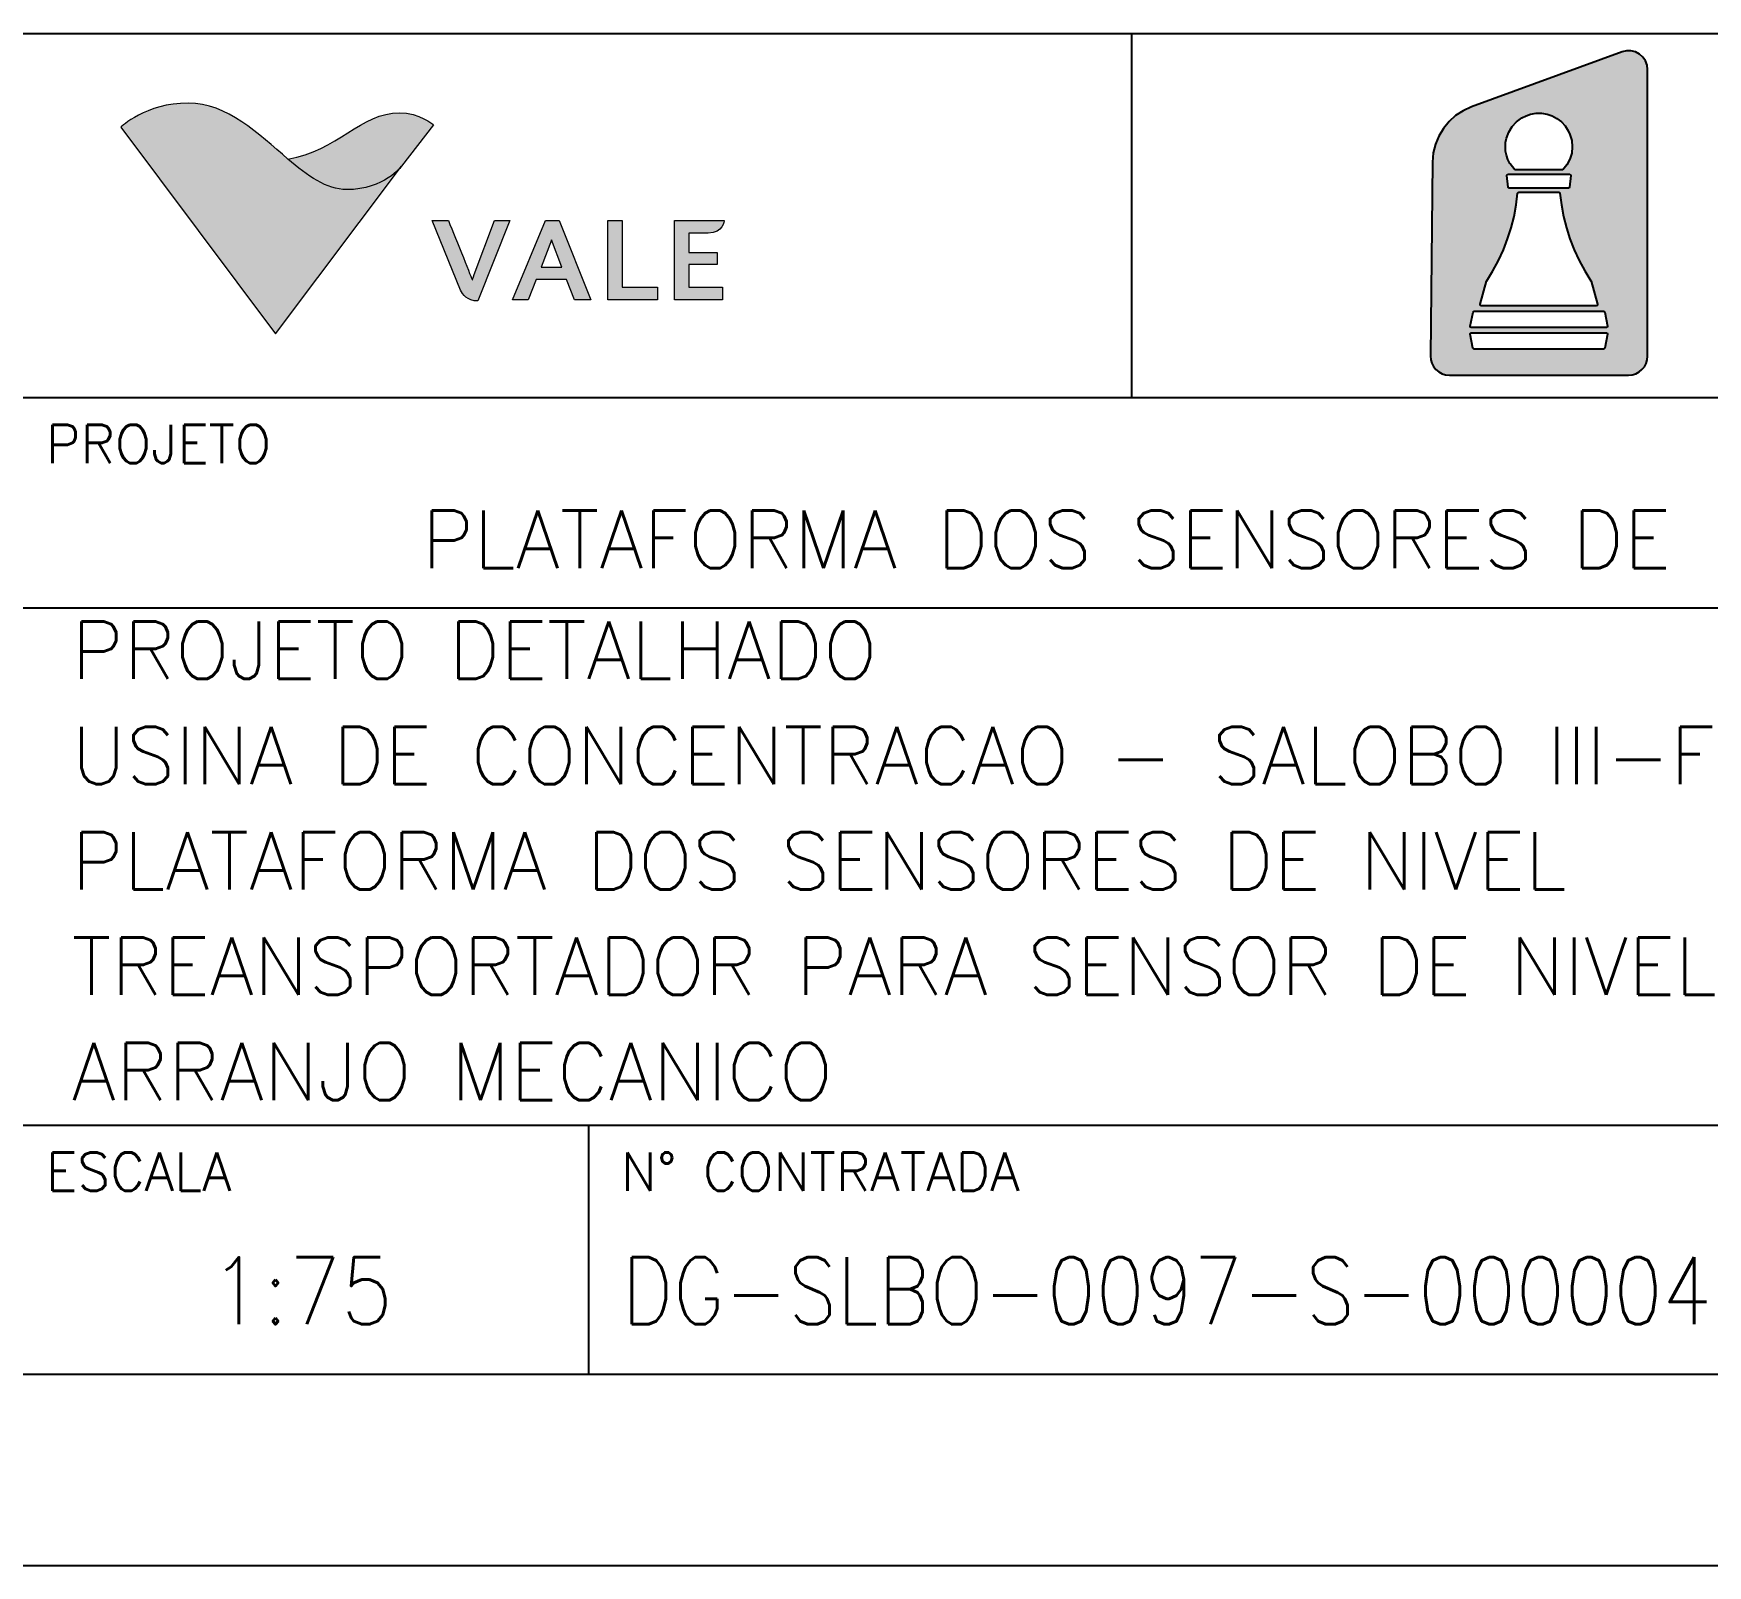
# Model space of a CAD drawing. Header units: metres. Extents: x 0 to 63075, y 0 to 44550.
# Drawn here: x 49275 to 55829, y 0 to 6000 of the extents above; entities that cross this region are included whole.
import ezdxf
from ezdxf.enums import TextEntityAlignment as Align

# ---------------------------------------------------------------- set-up
doc = ezdxf.new("R2010")
doc.units = ezdxf.units.M
doc.header["$LTSCALE"] = 75
for name, color, linetype in [('FORMATO', 7, 'Continuous'), ('FRL4', 4, 'Continuous'), ('FRL5', 5, 'Continuous'), ('FRL6', 6, 'Continuous'), ('FRL7', 7, 'Continuous'), ('FRR120', 5, 'Continuous'), ('FRR140', 5, 'Continuous'), ('FRR175', 1, 'Continuous'), ('FRR80', 3, 'Continuous')]:
    doc.layers.add(name, color=color, linetype=linetype)
doc.styles.add('R120', font='simplex.shx', dxfattribs={"height": 3})
doc.styles.add('R140', font='simplex.shx', dxfattribs={"height": 3.5})
doc.styles.add('R80', font='simplex.shx', dxfattribs={"height": 2})

# ---------------------------------------------------------------- blocks, each defined once
blk = doc.blocks.new('LOGO_PROJETA')
at = {"true_color": 0xe41f2a}
h = blk.add_hatch(color=242, dxfattribs=at)
h.dxf.hatch_style = 1
h.paths.add_polyline_path([(70.87, 101.34), (70.69, 102.82), (70.17, 104.2), (69.33, 105.42), (68.22, 106.42), (66.9, 107.13), (65.46, 107.49), (63.99, 107.5), (62.53, 107.16), (13.41, 89.15), (10.7, 87.91), (8.25, 86.3), (6.1, 84.36), (4.26, 82.13), (2.78, 79.66), (1.67, 76.98), (0.97, 74.13), (0.71, 71.16), (0, 7.88), (0.11, 6.65), (0.45, 5.49), (1.02, 4.41), (1.79, 3.45), (2.74, 2.67), (3.81, 2.09), (4.97, 1.74), (6.2, 1.61), (64.67, 1.61), (65.88, 1.73), (67.04, 2.08), (68.11, 2.65), (69.05, 3.43), (69.83, 4.37), (70.4, 5.44), (70.75, 6.6), (70.87, 7.81)])
h.paths.add_polyline_path([(45.56, 80.19), (46.12, 78.22), (46.32, 76.18), (46.11, 74.08), (45.51, 72.08), (44.55, 70.23), (43.23, 68.58), (27.56, 68.58), (25.99, 70.62), (25.94, 70.73), (25.94, 70.73), (25.94, 70.73), (25.3, 72.02), (24.84, 73.38), (24.57, 74.75), (24.48, 76.14), (24.56, 77.54), (24.82, 78.91), (24.82, 78.91), (25.56, 80.93), (26.68, 82.76), (28.12, 84.33), (29.87, 85.59), (31.23, 86.27), (32.67, 86.76), (32.67, 86.76), (34.49, 87.07), (36.31, 87.07), (38.07, 86.77), (39.76, 86.2), (41.32, 85.35), (42.74, 84.26), (43.98, 82.94), (44.99, 81.39)], flags=16)
h.paths.add_polyline_path([(45.85, 66.75), (45.38, 62.65), (25.42, 62.65), (24.92, 66.98), (25.33, 67.17), (45.71, 67.17)], flags=16)
h.paths.add_polyline_path([(42.76, 57.18), (43.46, 53.42), (44.39, 49.71), (45.55, 46.08), (46.93, 42.52), (48.53, 39.06), (50.35, 35.69), (52.42, 32.38), (54.63, 24.51), (54.19, 24.29), (16.3, 24.29), (16.22, 24.78), (16.1, 24.53), (16.14, 24.51), (18.34, 32.38), (20.41, 35.69), (22.23, 39.06), (23.83, 42.52), (25.22, 46.08), (26.38, 49.71), (27.31, 53.42), (28.01, 57.18), (28.52, 61.33), (42.25, 61.33)], flags=16)
h.paths.add_polyline_path([(14.29, 22.53), (13.96, 22.41), (12.96, 17.61), (13.04, 17.28), (13.35, 17.14), (57.67, 17.14), (57.84, 17.55), (56.89, 22.22), (56.7, 22.53)], flags=16)
h.paths.add_polyline_path([(13.91, 10.38), (14.1, 10.08), (56.51, 10.08), (56.85, 10.2), (57.82, 15.03), (57.74, 15.32), (57.45, 15.46), (13.12, 15.46), (12.95, 15.06)], flags=16)
at = {"color": 242, "true_color": 0xe41f2a}
for p, q in [((62.53, 107.16), (13.41, 89.15)), ((63.99, 107.5), (62.53, 107.16)), ((62.53, 107.16), (62.53, 107.16)), ((65.46, 107.49), (63.99, 107.5)), ((66.9, 107.13), (65.46, 107.49)), ((68.22, 106.42), (66.9, 107.13)), ((69.33, 105.42), (68.22, 106.42)), ((70.17, 104.2), (69.33, 105.42)), ((70.69, 102.82), (70.17, 104.2)), ((70.87, 101.34), (70.69, 102.82)), ((70.87, 7.81), (70.87, 101.34)), ((10.7, 87.91), (8.25, 86.3)), ((13.41, 89.15), (10.7, 87.91)), ((4.26, 82.13), (2.78, 79.66)), ((6.1, 84.36), (4.26, 82.13)), ((8.25, 86.3), (6.1, 84.36)), ((25.56, 80.93), (26.68, 82.76)), ((26.68, 82.76), (28.12, 84.33)), ((28.12, 84.33), (29.87, 85.59)), ((29.87, 85.59), (31.23, 86.27)), ((31.23, 86.27), (32.67, 86.76)), ((32.67, 86.76), (34.49, 87.07)), ((32.67, 86.76), (32.67, 86.76)), ((34.49, 87.07), (36.31, 87.07)), ((36.31, 87.07), (38.07, 86.77)), ((38.07, 86.77), (39.76, 86.2)), ((39.76, 86.2), (41.32, 85.35)), ((41.32, 85.35), (42.74, 84.26)), ((42.74, 84.26), (43.98, 82.94)), ((43.98, 82.94), (44.99, 81.39)), ((1.67, 76.98), (0.97, 74.13)), ((2.78, 79.66), (1.67, 76.98)), ((24.48, 76.14), (24.56, 77.54)), ((24.56, 77.54), (24.82, 78.91)), ((24.82, 78.91), (25.56, 80.93)), ((24.82, 78.91), (24.82, 78.91)), ((44.99, 81.39), (45.56, 80.19)), ((45.56, 80.19), (46.12, 78.22)), ((46.12, 78.22), (46.32, 76.18)), ((0.71, 71.16), (0, 7.88)), ((0.97, 74.13), (0.71, 71.16)), ((24.57, 74.75), (24.48, 76.14)), ((24.84, 73.38), (24.57, 74.75)), ((25.3, 72.02), (24.84, 73.38)), ((25.94, 70.73), (25.3, 72.02)), ((45.51, 72.08), (44.55, 70.23)), ((46.11, 74.08), (45.51, 72.08)), ((46.32, 76.18), (46.11, 74.08)), ((24.95, 66.74), (25.04, 67.04)), ((25.38, 62.99), (24.95, 66.74)), ((25.04, 67.04), (25.33, 67.17)), ((25.33, 67.17), (45.47, 67.17)), ((26.02, 70.59), (25.94, 70.73)), ((25.94, 70.73), (25.94, 70.73)), ((27.56, 68.58), (26.02, 70.59)), ((43.23, 68.58), (27.56, 68.58)), ((44.55, 70.23), (43.23, 68.58)), ((45.85, 66.74), (45.42, 62.99)), ((45.47, 67.17), (45.75, 67.04)), ((45.75, 67.04), (45.85, 66.75)), ((45.85, 66.75), (45.85, 66.74)), ((25.51, 62.74), (25.38, 62.99)), ((25.76, 62.65), (25.51, 62.74)), ((45.04, 62.65), (25.76, 62.65)), ((28.01, 57.18), (28.48, 60.99)), ((28.48, 60.99), (28.6, 61.23)), ((28.6, 61.23), (28.86, 61.33)), ((28.86, 61.33), (41.91, 61.33)), ((41.91, 61.33), (42.17, 61.23)), ((42.17, 61.23), (42.29, 60.99)), ((42.29, 60.99), (42.76, 57.18)), ((45.3, 62.74), (45.04, 62.65)), ((45.42, 62.99), (45.3, 62.74)), ((27.31, 53.42), (28.01, 57.18)), ((42.76, 57.18), (43.46, 53.42)), ((25.22, 46.08), (26.38, 49.71)), ((26.38, 49.71), (27.31, 53.42)), ((43.46, 53.42), (44.39, 49.71)), ((44.39, 49.71), (45.55, 46.08)), ((23.83, 42.52), (25.22, 46.08)), ((45.55, 46.08), (46.93, 42.52)), ((20.41, 35.69), (22.23, 39.06)), ((22.23, 39.06), (23.83, 42.52)), ((46.93, 42.52), (48.53, 39.06)), ((48.53, 39.06), (50.35, 35.69)), ((18.38, 32.44), (20.41, 35.69)), ((50.35, 35.69), (52.38, 32.44)), ((16.21, 24.77), (18.33, 32.33)), ((18.33, 32.33), (18.38, 32.44)), ((52.38, 32.44), (52.44, 32.33)), ((52.44, 32.33), (54.55, 24.77)), ((12.96, 17.61), (13.92, 22.22)), ((13.92, 22.22), (14.05, 22.44)), ((14.05, 22.44), (14.29, 22.53)), ((14.29, 22.53), (56.5, 22.53)), ((16.22, 24.78), (16.21, 24.77)), ((16.28, 24.44), (16.22, 24.78)), ((16.59, 24.29), (16.28, 24.44)), ((54.19, 24.29), (16.59, 24.29)), ((54.49, 24.44), (54.19, 24.29)), ((54.55, 24.77), (54.49, 24.44)), ((56.5, 22.53), (56.75, 22.45)), ((56.75, 22.45), (56.89, 22.22)), ((56.89, 22.22), (57.83, 17.6)), ((13.04, 17.28), (12.96, 17.61)), ((12.96, 17.61), (12.96, 17.61)), ((13.35, 17.14), (13.04, 17.28)), ((57.45, 17.14), (13.35, 17.14)), ((57.72, 17.26), (57.45, 17.14)), ((57.83, 17.53), (57.72, 17.26)), ((57.83, 17.6), (57.83, 17.53)), ((12.96, 15.09), (13.08, 15.35)), ((12.96, 15.01), (12.96, 15.09)), ((13.91, 10.38), (12.96, 15.01)), ((13.08, 15.35), (13.34, 15.46)), ((13.34, 15.46), (57.45, 15.46)), ((57.81, 15.01), (56.89, 10.38)), ((57.45, 15.46), (57.74, 15.32)), ((57.74, 15.32), (57.82, 15.01)), ((57.82, 15.01), (57.81, 15.01)), ((0, 7.88), (0.11, 6.65)), ((0.11, 6.65), (0.45, 5.49)), ((0.45, 5.49), (1.02, 4.41)), ((14.05, 10.17), (13.91, 10.38)), ((14.29, 10.08), (14.05, 10.17)), ((56.51, 10.08), (14.29, 10.08)), ((56.75, 10.17), (56.51, 10.08)), ((56.89, 10.38), (56.75, 10.17)), ((70.4, 5.44), (70.75, 6.6)), ((70.75, 6.6), (70.87, 7.81)), ((1.02, 4.41), (1.79, 3.45)), ((1.79, 3.45), (2.74, 2.67)), ((2.74, 2.67), (3.81, 2.09)), ((3.81, 2.09), (4.97, 1.74)), ((4.97, 1.74), (6.2, 1.61)), ((6.2, 1.61), (64.67, 1.61)), ((64.67, 1.61), (65.88, 1.73)), ((65.88, 1.73), (67.04, 2.08)), ((67.04, 2.08), (68.11, 2.65)), ((68.11, 2.65), (69.05, 3.43)), ((69.05, 3.43), (69.83, 4.37)), ((69.83, 4.37), (70.4, 5.44))]:
    blk.add_line(p, q, dxfattribs=at)
blk = doc.blocks.new('A1')
at = {"layer": 'FORMATO', "linetype": 'Continuous', "lineweight": 0, "true_color": 0x007e7a}
h = blk.add_hatch(color=136, dxfattribs=at)
edge = h.paths.add_edge_path()
edge.add_spline(control_points=[(670.282, 73.443), (671.306, 72.572), (672.294, 71.846), (673.356, 71.846), (673.356, 71.846), (675.308, 71.846), (676.221, 73.068), (676.221, 73.068), (676.221, 73.068), (676.221, 73.068), (669.631, 64.315), (669.631, 64.315), (669.631, 64.315), (669.631, 64.315), (661.557, 75.11), (661.557, 75.11), (661.557, 75.11), (661.557, 75.11), (662.875, 76.365), (665.071, 76.365), (665.071, 76.365), (667.139, 76.365), (668.752, 74.743), (670.282, 73.443)], knot_values=[0, 0, 0, 0, 0.166667, 0.166667, 0.166667, 0.166767, 0.333333, 0.333333, 0.333333, 0.333433, 0.5, 0.5, 0.5, 0.5001, 0.666667, 0.666667, 0.666667, 0.666767, 0.833333, 0.833333, 0.833333, 0.833433, 1, 1, 1, 1], degree=3, periodic=0)
at = {"layer": 'FORMATO', "linetype": 'Continuous', "lineweight": 0, "true_color": 0xedb111}
h = blk.add_hatch(color=40, dxfattribs=at)
edge = h.paths.add_edge_path()
edge.add_spline(control_points=[(677.875, 75.238), (677.875, 75.238), (677.122, 75.863), (676.117, 75.863), (676.117, 75.863), (674.109, 75.863), (672.854, 73.855), (670.282, 73.443), (670.282, 73.443), (671.307, 72.572), (672.294, 71.846), (673.356, 71.846), (673.356, 71.846), (675.308, 71.846), (676.221, 73.068), (676.221, 73.068), (676.221, 73.068), (676.221, 73.068), (677.875, 75.238), (677.875, 75.238)], knot_values=[0, 0, 0, 0, 0.2, 0.2, 0.2, 0.2001, 0.4, 0.4, 0.4, 0.4001, 0.6, 0.6, 0.6, 0.6001, 0.8, 0.8, 0.8, 0.8001, 1, 1, 1, 1], degree=3, periodic=0)
at = {"layer": 'FORMATO', "linetype": 'Continuous', "lineweight": 0, "true_color": 0x919191}
h = blk.add_hatch(color=252, dxfattribs=at)
edge = h.paths.add_edge_path()
edge.add_spline(control_points=[(681.868, 70.235), (681.868, 70.235), (681.063, 70.235), (681.063, 70.235), (681.063, 70.235), (681.063, 70.235), (680.015, 67.407), (680.015, 67.407), (680.015, 67.407), (679.955, 67.244), (679.918, 67.135), (679.918, 67.135), (679.918, 67.135), (679.918, 67.135), (679.906, 67.135), (679.906, 67.135), (679.906, 67.135), (679.906, 67.135), (679.083, 69.206), (678.659, 70.235), (678.659, 70.235), (678.659, 70.235), (677.811, 70.235), (677.811, 70.235), (677.811, 70.235), (677.811, 70.235), (679.301, 66.596), (679.301, 66.596), (679.301, 66.596), (679.385, 66.384), (679.658, 66.032), (680.191, 66.032), (680.191, 66.032), (680.191, 66.032), (681.868, 70.235), (681.868, 70.235)], knot_values=[0, 0, 0, 0, 0.111111, 0.111111, 0.111111, 0.111211, 0.222222, 0.222222, 0.222222, 0.222322, 0.333333, 0.333333, 0.333333, 0.333433, 0.444444, 0.444444, 0.444444, 0.444544, 0.555556, 0.555556, 0.555556, 0.555656, 0.666667, 0.666667, 0.666667, 0.666767, 0.777778, 0.777778, 0.777778, 0.777878, 0.888889, 0.888889, 0.888889, 0.888989, 1, 1, 1, 1], degree=3, periodic=0)
h = blk.add_hatch(color=252, dxfattribs=at)
edge = h.paths.add_edge_path()
edge.add_spline(control_points=[(692.965, 66.093), (692.965, 66.093), (692.965, 66.747), (692.965, 66.747), (692.965, 66.747), (692.965, 66.747), (691.214, 66.747), (691.214, 66.747), (691.214, 66.747), (691.214, 66.747), (691.214, 67.934), (691.214, 67.934), (691.214, 67.934), (691.214, 67.934), (692.693, 67.934), (692.693, 67.934), (692.693, 67.934), (692.693, 67.934), (692.693, 68.564), (692.693, 68.564), (692.693, 68.564), (692.693, 68.564), (691.214, 68.564), (691.214, 68.564), (691.214, 68.564), (691.214, 68.564), (691.214, 69.581), (691.214, 69.581), (691.214, 69.581), (691.214, 69.581), (692.222, 69.581), (692.222, 69.581), (692.222, 69.581), (693.013, 69.581), (693.056, 70.235), (693.056, 70.235), (693.056, 70.235), (693.056, 70.235), (690.457, 70.235), (690.457, 70.235), (690.457, 70.235), (690.457, 70.235), (690.457, 66.093), (690.457, 66.093), (690.457, 66.093), (690.457, 66.093), (692.965, 66.093), (692.965, 66.093)], knot_values=[0, 0, 0, 0, 0.083333, 0.083333, 0.083333, 0.083433, 0.166667, 0.166667, 0.166667, 0.166767, 0.25, 0.25, 0.25, 0.2501, 0.333333, 0.333333, 0.333333, 0.333433, 0.416667, 0.416667, 0.416667, 0.416767, 0.5, 0.5, 0.5, 0.5001, 0.583333, 0.583333, 0.583333, 0.583433, 0.666667, 0.666667, 0.666667, 0.666767, 0.75, 0.75, 0.75, 0.7501, 0.833333, 0.833333, 0.833333, 0.833433, 0.916667, 0.916667, 0.916667, 0.916767, 1, 1, 1, 1], degree=3, periodic=0)
edge = h.paths.add_edge_path()
edge.add_spline(control_points=[(689.579, 66.093), (689.579, 66.093), (689.579, 66.747), (689.579, 66.747), (689.579, 66.747), (689.579, 66.747), (687.735, 66.747), (687.735, 66.747), (687.735, 66.747), (687.735, 66.747), (687.735, 70.235), (687.735, 70.235), (687.735, 70.235), (687.735, 70.235), (686.978, 70.235), (686.978, 70.235), (686.978, 70.235), (686.978, 70.235), (686.978, 66.093), (686.978, 66.093), (686.978, 66.093), (686.978, 66.093), (689.579, 66.093), (689.579, 66.093)], knot_values=[0, 0, 0, 0, 0.166667, 0.166667, 0.166667, 0.166767, 0.333333, 0.333333, 0.333333, 0.333433, 0.5, 0.5, 0.5, 0.5001, 0.666667, 0.666667, 0.666667, 0.666767, 0.833333, 0.833333, 0.833333, 0.833433, 1, 1, 1, 1], degree=3, periodic=0)
edge = h.paths.add_edge_path()
edge.add_spline(control_points=[(686.093, 66.093), (686.093, 66.093), (684.446, 70.235), (684.446, 70.235), (684.446, 70.235), (684.446, 70.235), (683.726, 70.235), (683.726, 70.235), (683.726, 70.235), (683.726, 70.235), (682.012, 66.093), (682.012, 66.093), (682.012, 66.093), (682.012, 66.093), (682.821, 66.093), (682.821, 66.093), (682.821, 66.093), (682.821, 66.093), (683.235, 67.147), (683.235, 67.147), (683.235, 67.147), (683.235, 67.147), (684.834, 67.147), (684.834, 67.147), (684.834, 67.147), (684.834, 67.147), (685.246, 66.093), (685.246, 66.093), (685.246, 66.093), (685.246, 66.093), (686.093, 66.093), (686.093, 66.093)], knot_values=[0, 0, 0, 0, 0.125, 0.125, 0.125, 0.1251, 0.25, 0.25, 0.25, 0.2501, 0.375, 0.375, 0.375, 0.3751, 0.5, 0.5, 0.5, 0.5001, 0.625, 0.625, 0.625, 0.6251, 0.75, 0.75, 0.75, 0.7501, 0.875, 0.875, 0.875, 0.8751, 1, 1, 1, 1], degree=3, periodic=0)
edge = h.paths.add_edge_path(flags=16)
edge.add_spline(control_points=[(684.586, 67.801), (684.586, 67.801), (683.502, 67.801), (683.502, 67.801), (683.502, 67.801), (683.502, 67.801), (684.041, 69.199), (684.041, 69.199), (684.041, 69.199), (684.041, 69.199), (684.047, 69.224), (684.047, 69.224), (684.047, 69.224), (684.047, 69.224), (684.586, 67.801), (684.586, 67.801)], knot_values=[0, 0, 0, 0, 0.25, 0.25, 0.25, 0.2501, 0.5, 0.5, 0.5, 0.5001, 0.75, 0.75, 0.75, 0.7501, 1, 1, 1, 1], degree=3, periodic=0)
at = {"layer": 'FORMATO', "color": 136, "lineweight": 0, "true_color": 0x007e7a}
blk.add_open_spline([(670.282, 73.443), (671.306, 72.572), (672.294, 71.846), (673.356, 71.846), (673.356, 71.846), (675.308, 71.846), (676.221, 73.068), (676.221, 73.068), (676.221, 73.068), (676.221, 73.068), (669.631, 64.315), (669.631, 64.315), (669.631, 64.315), (669.631, 64.315), (661.557, 75.11), (661.557, 75.11), (661.557, 75.11), (661.557, 75.11), (662.875, 76.365), (665.071, 76.365), (665.071, 76.365), (667.139, 76.365), (668.752, 74.743), (670.282, 73.443)], degree=3, knots=[0, 0, 0, 0, 0.166667, 0.166667, 0.166667, 0.166667, 0.333333, 0.333333, 0.333333, 0.333333, 0.5, 0.5, 0.5, 0.5, 0.666667, 0.666667, 0.666667, 0.666667, 0.833333, 0.833333, 0.833333, 0.833333, 1, 1, 1, 1], dxfattribs=at)
at = {"layer": 'FORMATO', "color": 40, "lineweight": 0, "true_color": 0xedb111}
blk.add_open_spline([(677.875, 75.238), (677.875, 75.238), (677.122, 75.863), (676.117, 75.863), (676.117, 75.863), (674.109, 75.863), (672.854, 73.855), (670.282, 73.443), (670.282, 73.443), (671.307, 72.572), (672.294, 71.846), (673.356, 71.846), (673.356, 71.846), (675.308, 71.846), (676.221, 73.068), (676.221, 73.068), (676.221, 73.068), (676.221, 73.068), (677.875, 75.238), (677.875, 75.238)], degree=3, knots=[0, 0, 0, 0, 0.2, 0.2, 0.2, 0.2, 0.4, 0.4, 0.4, 0.4, 0.6, 0.6, 0.6, 0.6, 0.8, 0.8, 0.8, 0.8, 1, 1, 1, 1], dxfattribs=at)
at = {"layer": 'FORMATO', "color": 252, "lineweight": 0, "true_color": 0x919191}
for points, knots in [([(681.868, 70.235), (681.868, 70.235), (681.063, 70.235), (681.063, 70.235), (681.063, 70.235), (681.063, 70.235), (680.015, 67.407), (680.015, 67.407), (680.015, 67.407), (679.955, 67.244), (679.918, 67.135), (679.918, 67.135), (679.918, 67.135), (679.918, 67.135), (679.906, 67.135), (679.906, 67.135), (679.906, 67.135), (679.906, 67.135), (679.083, 69.206), (678.659, 70.235), (678.659, 70.235), (678.659, 70.235), (677.811, 70.235), (677.811, 70.235), (677.811, 70.235), (677.811, 70.235), (679.301, 66.596), (679.301, 66.596), (679.301, 66.596), (679.385, 66.384), (679.658, 66.032), (680.191, 66.032), (680.191, 66.032), (680.191, 66.032), (681.868, 70.235), (681.868, 70.235)], [0, 0, 0, 0, 0.111111, 0.111111, 0.111111, 0.111111, 0.222222, 0.222222, 0.222222, 0.222222, 0.333333, 0.333333, 0.333333, 0.333333, 0.444444, 0.444444, 0.444444, 0.444444, 0.555556, 0.555556, 0.555556, 0.555556, 0.666667, 0.666667, 0.666667, 0.666667, 0.777778, 0.777778, 0.777778, 0.777778, 0.888889, 0.888889, 0.888889, 0.888889, 1, 1, 1, 1]), ([(686.093, 66.093), (686.093, 66.093), (684.446, 70.235), (684.446, 70.235), (684.446, 70.235), (684.446, 70.235), (683.726, 70.235), (683.726, 70.235), (683.726, 70.235), (683.726, 70.235), (682.012, 66.093), (682.012, 66.093), (682.012, 66.093), (682.012, 66.093), (682.821, 66.093), (682.821, 66.093), (682.821, 66.093), (682.821, 66.093), (683.235, 67.147), (683.235, 67.147), (683.235, 67.147), (683.235, 67.147), (684.834, 67.147), (684.834, 67.147), (684.834, 67.147), (684.834, 67.147), (685.246, 66.093), (685.246, 66.093), (685.246, 66.093), (685.246, 66.093), (686.093, 66.093), (686.093, 66.093)], [0, 0, 0, 0, 0.125, 0.125, 0.125, 0.125, 0.25, 0.25, 0.25, 0.25, 0.375, 0.375, 0.375, 0.375, 0.5, 0.5, 0.5, 0.5, 0.625, 0.625, 0.625, 0.625, 0.75, 0.75, 0.75, 0.75, 0.875, 0.875, 0.875, 0.875, 1, 1, 1, 1]), ([(689.579, 66.093), (689.579, 66.093), (689.579, 66.747), (689.579, 66.747), (689.579, 66.747), (689.579, 66.747), (687.735, 66.747), (687.735, 66.747), (687.735, 66.747), (687.735, 66.747), (687.735, 70.235), (687.735, 70.235), (687.735, 70.235), (687.735, 70.235), (686.978, 70.235), (686.978, 70.235), (686.978, 70.235), (686.978, 70.235), (686.978, 66.093), (686.978, 66.093), (686.978, 66.093), (686.978, 66.093), (689.579, 66.093), (689.579, 66.093)], [0, 0, 0, 0, 0.166667, 0.166667, 0.166667, 0.166667, 0.333333, 0.333333, 0.333333, 0.333333, 0.5, 0.5, 0.5, 0.5, 0.666667, 0.666667, 0.666667, 0.666667, 0.833333, 0.833333, 0.833333, 0.833333, 1, 1, 1, 1]), ([(692.965, 66.093), (692.965, 66.093), (692.965, 66.747), (692.965, 66.747), (692.965, 66.747), (692.965, 66.747), (691.214, 66.747), (691.214, 66.747), (691.214, 66.747), (691.214, 66.747), (691.214, 67.934), (691.214, 67.934), (691.214, 67.934), (691.214, 67.934), (692.693, 67.934), (692.693, 67.934), (692.693, 67.934), (692.693, 67.934), (692.693, 68.564), (692.693, 68.564), (692.693, 68.564), (692.693, 68.564), (691.214, 68.564), (691.214, 68.564), (691.214, 68.564), (691.214, 68.564), (691.214, 69.581), (691.214, 69.581), (691.214, 69.581), (691.214, 69.581), (692.222, 69.581), (692.222, 69.581), (692.222, 69.581), (693.013, 69.581), (693.056, 70.235), (693.056, 70.235), (693.056, 70.235), (693.056, 70.235), (690.457, 70.235), (690.457, 70.235), (690.457, 70.235), (690.457, 70.235), (690.457, 66.093), (690.457, 66.093), (690.457, 66.093), (690.457, 66.093), (692.965, 66.093), (692.965, 66.093)], [0, 0, 0, 0, 0.083333, 0.083333, 0.083333, 0.083333, 0.166667, 0.166667, 0.166667, 0.166667, 0.25, 0.25, 0.25, 0.25, 0.333333, 0.333333, 0.333333, 0.333333, 0.416667, 0.416667, 0.416667, 0.416667, 0.5, 0.5, 0.5, 0.5, 0.583333, 0.583333, 0.583333, 0.583333, 0.666667, 0.666667, 0.666667, 0.666667, 0.75, 0.75, 0.75, 0.75, 0.833333, 0.833333, 0.833333, 0.833333, 0.916667, 0.916667, 0.916667, 0.916667, 1, 1, 1, 1]), ([(684.586, 67.801), (684.586, 67.801), (683.502, 67.801), (683.502, 67.801), (683.502, 67.801), (683.502, 67.801), (684.041, 69.199), (684.041, 69.199), (684.041, 69.199), (684.041, 69.199), (684.047, 69.224), (684.047, 69.224), (684.047, 69.224), (684.047, 69.224), (684.586, 67.801), (684.586, 67.801)], [0, 0, 0, 0, 0.25, 0.25, 0.25, 0.25, 0.5, 0.5, 0.5, 0.5, 0.75, 0.75, 0.75, 0.75, 1, 1, 1, 1])]:
    blk.add_open_spline(points, degree=3, knots=knots, dxfattribs=at)
at = {"layer": 'FRL4', "linetype": 'Continuous'}
for p, q in [((714.333, 61), (714.333, 80)), ((686, 10), (686, 23))]:
    blk.add_line(p, q, dxfattribs=at)
at = {"layer": 'FRL5'}
for p, q in [((25, 80), (831, 80)), ((656, 61), (831, 61)), ((656, 50), (831, 50)), ((656, 23), (831, 23))]:
    blk.add_line(p, q, dxfattribs=at)
at = {"layer": 'FRL6', "linetype": 'Continuous'}
blk.add_line((25, 10), (831, 10), dxfattribs=at)
at = {"layer": 'FRL7', "linetype": 'Continuous'}
blk.add_line((0, 0), (841, 0), dxfattribs=at)
at = {"xscale": 0.16, "yscale": 0.16, "zscale": 0.16}
blk.add_blockref('LOGO_PROJETA', (729.922, 61.9), dxfattribs=at)
at = {"layer": 'FRR120', "style": 'R120'}
for tag, p in [('FASE_DO_PROJETO', (659, 46.294)), ('ÁREA_E/OU_SUBÁREA', (659, 40.794)), ('TÍTULO_DO_DESENHO', (659, 35.294)), ('SUBTÍTULO_1_DO_DESENHO', (659, 29.794)), ('SUBTÍTULO_2_DO_DESENHO', (659, 24.294))]:
    blk.add_attdef(tag, p, '', height=3, dxfattribs=at)
at = {"layer": 'FRR140', "style": 'R140', "width": 0.91}
for tag, p in [('NÚMERO_DA_CONTRATADA', (687.723, 12.595)), ('NUMERO_VALE', (752.889, 12.595))]:
    blk.add_attdef(tag, p, '', height=3.5, dxfattribs=at)
for tag, p in [('REVISÃO', (823.5, 14.679)), ('ESCALA', (671, 14.345))]:
    blk.add_attdef(tag, text='', height=3.5, dxfattribs=at).set_placement(p, align=Align.MIDDLE)
at = {"layer": 'FRR175', "style": 'R120'}
for tag, p in [('CLASSIFICAÇÃO', (811.833, 67.733)), ('PROJETO', (716.31, 53.588)), ('N_PROJ_SE', (793.5, 53.588)), ('N_CONTRATO', (796.971, 47.297))]:
    blk.add_attdef(tag, text='', height=3, dxfattribs=at).set_placement(p, align=Align.MIDDLE_CENTER)
at = {"layer": 'FRR80', "style": 'R80'}
for s, p in [('PROJETO', (657.66, 57.571)), ('ESCALA', (657.66, 19.571)), ('N%%D CONTRATADA', (687.66, 19.571))]:
    blk.add_text(s, height=2, dxfattribs=at).set_placement(p)
for tag, p in [('8A_REV', (476, 77.068)), ('EMIS.', (486, 77.068)), ('PROJ.', (585, 77.068)), ('DES.', (597, 77.068)), ('VER.', (609, 77.068)), ('APR.', (621, 77.068)), ('AUT.', (633.013, 77.068)), ('7A_REV', (476, 71.368)), ('EMIS.', (486, 71.368)), ('PROJ.', (585, 71.368)), ('DES.', (597, 71.368)), ('VER.', (609, 71.368)), ('APR.', (621, 71.368)), ('AUT.', (633.013, 71.368)), ('6A_REV', (476, 65.668)), ('EMIS.', (486, 65.668)), ('PROJ.', (585, 65.668)), ('DES.', (597, 65.668)), ('VER.', (609, 65.668)), ('APR.', (621, 65.668)), ('AUT.', (633.013, 65.668)), ('5A_REV', (476, 59.968)), ('EMIS.', (486, 59.968)), ('PROJ.', (585, 59.968)), ('DES.', (597, 59.968)), ('VER.', (609, 59.968)), ('APR.', (621, 59.968)), ('AUT.', (633.013, 59.968)), ('4A_REV', (476, 54.268)), ('EMIS.', (486, 54.268)), ('PROJ.', (585, 54.268)), ('DES.', (597, 54.268)), ('VER.', (609, 54.268)), ('APR.', (621, 54.268)), ('AUT.', (633.013, 54.268)), ('3A_REV', (476, 48.568)), ('EMIS.', (486, 48.568)), ('PROJ.', (585, 48.568)), ('DES.', (597, 48.568)), ('VER.', (609, 48.568)), ('APR.', (621, 48.568)), ('AUT.', (633.013, 48.568)), ('2A_REV', (476, 42.868)), ('EMIS.', (486, 42.868)), ('PROJ.', (585, 42.868)), ('DES.', (597, 42.868)), ('VER.', (609, 42.868)), ('APR.', (621, 42.868)), ('AUT.', (633.013, 42.868)), ('1a_REV', (476, 37.168)), ('EMIS.', (486, 37.168)), ('PROJ.', (585, 37.168)), ('DES.', (597, 37.168)), ('VER.', (609, 37.168)), ('APR.', (621, 37.168)), ('AUT.', (633.013, 37.168))]:
    blk.add_attdef(tag, text='', height=2, dxfattribs=at).set_placement(p, align=Align.MIDDLE)
for p in [(492.606, 76.082), (492.606, 70.382), (492.606, 64.682), (492.606, 58.982), (492.606, 53.282), (492.606, 47.582), (492.606, 41.882), (492.606, 36.182)]:
    blk.add_attdef('DESCRIÇÃO_DA_REVISÃO', p, '', height=2, dxfattribs=at)
at = {"layer": 'FRR80', "style": 'R80', "width": 0.85}
for p in [(648, 77.068), (648, 71.368), (648, 65.668), (648, 59.968), (648, 54.268), (648, 48.568), (648, 42.868), (648, 37.168)]:
    blk.add_attdef('DATA', text='', height=2, dxfattribs=at).set_placement(p, align=Align.MIDDLE)

msp = doc.modelspace()

# ---------------------------------------------------------------- block references
ref = msp.add_blockref('A1', (0, 0), dxfattribs=dict(xscale=74.99999999999915, yscale=74.99999999999915, zscale=74.99999999999915))
ref.add_attrib('PROJETO', 'PLATAFORMA DOS SENSORES DE NIVEL', dxfattribs={"layer": 'FRR175', "height": 225, "style": 'R120'}).set_placement((53723.2, 4019.1), align=Align.MIDDLE_CENTER)
ref.add_attrib('FASE_DO_PROJETO', 'PROJETO DETALHADO', (49425, 3472), dxfattribs={"layer": 'FRR120', "height": 225, "style": 'R120'})
ref.add_attrib('ÁREA_E/OU_SUBÁREA', 'USINA DE CONCENTRACAO - SALOBO III-FLOTACAO EM COLUNAS', (49425, 3059.5), dxfattribs={"layer": 'FRR120', "height": 225, "style": 'R120'})
ref.add_attrib('TÍTULO_DO_DESENHO', 'PLATAFORMA DOS SENSORES DE NIVEL', (49425, 2647), dxfattribs={"layer": 'FRR120', "height": 225, "style": 'R120'})
ref.add_attrib('SUBTÍTULO_1_DO_DESENHO', 'TREANSPORTADOR PARA SENSOR DE NIVEL NA CAIXA CX-2503SA-13', (49425, 2234.5), dxfattribs={"layer": 'FRR120', "height": 225, "style": 'R120'})
ref.add_attrib('SUBTÍTULO_2_DO_DESENHO', 'ARRANJO MECANICO', (49425, 1822), dxfattribs={"layer": 'FRR120', "height": 225, "style": 'R120'})
ref.add_attrib('ESCALA', '1:75', dxfattribs={"layer": 'FRR140', "height": 262.5, "style": 'R140', "width": 0.91}).set_placement((50325, 1075.9), align=Align.MIDDLE)
ref.add_attrib('NÚMERO_DA_CONTRATADA', 'DG-SLBO-0097-S-000004', (51579.2, 944.7), dxfattribs={"layer": 'FRR140', "height": 262.5, "style": 'R140', "width": 0.85})

doc.saveas('drawing.dxf')
